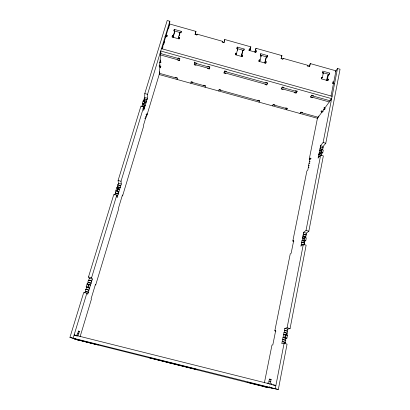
<?xml version="1.0" encoding="UTF-8"?>
<svg xmlns="http://www.w3.org/2000/svg" width="410" height="410" viewBox="0 0 410 410"><rect width="100%" height="100%" fill="white"/><g stroke="black" fill="none" stroke-linecap="round" stroke-linejoin="round"><path stroke-width="0.61" d="M142.449 104.868L142.465 103.238L143.223 100.763L144.597 101.137L143.823 104.837L145.191 105.211L145.181 105.611L144.679 107.261L144.689 106.861L141.947 106.113L141.942 106.513L142.449 104.868L145.181 105.611M143.213 101.854L143.223 100.763M145.299 99.42L144.207 99.123L144.709 97.488L144.776 93.572L167.203 20.5L169.837 21.243L147.538 94.331L147.431 98.236L146.934 99.866L146.944 99.456L144.212 98.713L143.71 100.347L143.705 100.757L146.431 101.506L145.934 103.146L145.945 102.741L144.576 102.367M118.454 185.238L120.75 185.848L120.719 185.556L117.844 184.792L117.88 185.084L118.434 183.28L118.1 180.487L140.943 106.057L143.725 106.815L143.674 110.567L144.689 106.861M143.823 104.837L144.597 101.137M144.207 99.123L144.212 98.713M80.083 336.753L91.425 299.156L91.112 298.741L95.407 284.519L95.689 285.027L118.69 208.798L118.557 207.844L122.446 194.965L122.554 195.99L143.444 126.751L143.464 125.357L146.062 116.748L146.057 117.106L145.201 116.876M146.431 101.506L146.944 99.456M145.945 114.815L146.964 115.092L147.005 113.637L146.057 117.106M160.033 65.964L159.203 74.528L317.437 118.3L321.932 112.084L322.157 110.941M159.239 62.351L160.858 62.797L160.92 61.905L160.054 61.664L160.756 51.004L331.644 98.651L325.207 107.553L324.366 107.317L323.833 108.066L325.402 108.501M159.695 67.086L160.546 67.322L160.602 66.461L159.008 66.015M166.219 35.06L166.106 36.536L166.978 36.782L167.101 35.306L166.219 35.06L169.602 23.975L195.954 31.396L195.221 34.563M169.468 25.492L169.837 21.243M173.174 37.151L173.322 35.68L172.446 35.434L172.302 36.905L173.174 37.151L174.537 32.615L174.691 31.129L173.82 30.883L174.27 29.371L181.246 31.334L181.123 32.323M174.27 29.371L174.117 30.868L181.061 32.821M178.575 37.151L179.447 37.397L179.272 38.863L178.401 38.617L178.575 37.151L179.923 32.6L180.795 32.846L181.246 31.334M179.923 32.6L179.242 35.783M175.608 77.808L175.659 77.403L177.32 77.859L177.11 79.478M177.848 59.783L177.791 60.244L179.549 60.731L179.852 58.425L178.078 57.933L178.022 58.399M195.145 34.635L195.309 33.656M196.872 35.122L197.041 34.143L222.435 41.287L222.189 42.245M190.845 83.281L191.132 81.682L192.787 82.138L192.71 82.538M196.026 64.847L195.939 65.298L194.186 64.806L194.596 62.535L196.364 63.027L196.277 63.483M270.815 387.906L278.323 389.5L287.072 344.108L284.079 343.344L281.788 343.667L282.193 341.617L285.38 342.329L285.78 340.279L282.592 339.567L282.992 337.527L285.929 338.276L286.923 338.101L287.518 335.026L283.587 334.468L283.986 332.438L287.164 333.135L287.559 331.106L284.381 330.409L284.776 328.389L287.097 327.826L290.065 328.584L306.147 245.149L303.313 244.401L300.848 246.2L301.832 242.31L304.62 243.048L304.261 244.898L301.468 244.16M304.353 243.243L304.712 241.403L305.783 240.608L306.316 237.841L304.922 237.467L304.123 238.077L303.584 240.839L301.929 240.665L301.57 242.51L304.62 243.048M318.719 154.811L318.99 154.488L321.645 155.216L321.363 155.534L321.686 153.868L322.808 152.571L323.295 150.06L321.968 149.696L321.127 150.68L320.646 153.181L319.318 152.817L319.041 153.145L318.719 154.811L320.307 155.246M320.661 155.159L306.029 230.435L303.538 232.429L303.185 234.253L305.957 234.986L306.311 233.162L308.838 231.178L323.352 155.897L320.661 155.159L318.063 158.157L318.99 154.488M337.502 68.501L323.116 142.526L320.502 145.678L320.179 147.333L320.456 147L323.095 147.723L322.813 148.051L323.136 146.401L325.786 143.259L340.054 69.218L337.502 68.501L335.457 71.56M282.193 341.617L282.833 339.526L285.78 340.279M282.992 337.527L283.833 334.422M284.227 332.387L284.627 330.352M302.19 240.47L302.729 237.708L304.123 238.077M304.691 238.502L302.467 237.913L303.446 234.043L306.224 234.781L305.368 238.036M319.318 152.817L319.805 150.321L321.127 150.68M321.645 151.223L319.534 150.649L320.456 147M330.342 99.589L330.111 100.773L311.441 95.571M331.013 96.15L333.612 82.825L333.038 83.655M332.905 83.297L333.76 82.051L335.954 70.817L310.283 63.586L309.171 66.615M283.233 337.481L284.704 337.855L285.298 334.796M284.079 343.344L275.259 388.731L269.267 387.614L247.097 382.166L267.966 387.373L263.645 386.568M287.097 327.826L303.313 244.401M284.704 337.855L285.447 337.727L286.047 334.647M303.584 240.839L304.384 240.239L304.922 237.467M320.646 153.181L321.481 152.207L321.968 149.696M284.837 343.903L285.135 342.365M285.529 340.32L285.929 338.276M287.164 333.135L286.518 335.221L287.518 335.026M290.065 328.584L287.702 329.138L287.559 331.106M319.856 148.989L322.496 149.712L323.095 147.723M271.44 384.739L271.645 383.688L271.2 383.616M328.343 79.176L328.041 80.719L321.225 78.807L321.537 77.27L322.388 77.505L323.321 72.903L322.47 72.662L322.783 71.135L329.563 73.041L329.261 74.574L328.41 74.333L327.58 75.609L326.667 80.201L327.513 80.437L328.343 79.176L327.498 78.94L326.667 80.201M270.928 381.628L268.975 381.162L269.38 379.112L271.128 379.327L269.882 384.488M322.521 111.033L322.306 112.12L324.131 109.039L324.966 109.27M268.704 383.657L268.975 381.162M324.131 109.039L323.982 109.808L324.843 107.42M77.557 339.849L74.584 339.106L266.454 387.271L269.349 387.814L269.59 386.589M264.394 382.848L271.973 345.046L272.814 344.923L275.684 330.598L274.828 330.803L290.239 253.944L291.151 253.277L293.755 240.28L292.832 241.018L293.867 241.295M292.832 241.018L306.849 171.098L307.818 169.981L308.771 165.22L308.525 165.507L309.355 165.732M310.447 159.649L309.212 159.311L317.601 117.465M308.525 165.507L309.56 161.279L309.314 161.571L310.144 161.796M309.314 161.571L310.191 158.137L311.18 158.403M318.432 116.02L318.186 117.265L300.668 112.417M327.498 78.94L328.41 74.333M321.932 112.084L321.107 111.853L321.332 110.715M328.528 75.337L329.563 73.041M321.814 77.628L321.583 78.771L322.388 77.505M282.69 59.26L283.115 58.358L308.1 65.39L307.941 66.153L309.637 66.63L310.283 63.586M203.714 85.587L203.806 85.193L205.456 85.649L205.087 87.217M207.716 68.101L207.614 68.547L209.366 69.034L209.889 66.799L208.126 66.307L208.024 66.758M254.923 51.962L255.435 50.573L256.296 50.814L255.778 52.203L254.923 51.962L255.999 48.303L281.931 55.606L281.229 58.64L282.941 59.122L283.115 58.358M266.187 61.736L265.823 63.268L258.93 61.336L259.299 59.804L260.16 60.044L261.272 55.463L260.417 55.222L260.786 53.7L267.648 55.632L267.284 57.154L266.423 56.913L265.864 58.271L264.773 62.838L265.629 63.078L266.187 61.736L265.326 61.495L264.773 62.838M265.326 61.495L266.423 56.913M258.772 61.157L259.627 61.397L259.904 60.255M255.435 50.573L255.999 48.303M256.296 50.814L255.922 52.331L249.044 50.399L249.423 48.882L250.284 49.123L250.853 46.853L224.767 39.509L223.937 42.64M248.942 50.281L249.792 50.517L250.218 48.821M241.3 56.257L241.756 54.878L242.617 55.124L242.161 56.498L241.3 56.257L242.464 51.701L242.92 50.307L243.781 50.548L244.17 49.026L237.277 47.088L236.847 48.498L243.704 50.425L244.17 49.026M241.756 54.878L242.92 50.307M242.617 55.124L242.228 56.652L235.304 54.709L235.699 53.182L236.565 53.423L236.134 54.807L235.273 54.566L235.699 53.182M236.134 54.807L237.749 48.851L236.883 48.611L237.277 47.088M223.911 42.727L224.162 41.774M224.393 40.949L224.767 39.509M222.435 41.287L222.23 42.045L223.957 42.532M194.806 61.951L194.514 62.991L209.787 67.245M195.954 31.396L195.088 34.409L196.826 34.896L197.041 34.143M218.75 90.999L219.196 89.452L220.841 89.908L220.729 90.292M179.447 37.397L178.996 38.919L171.99 36.956L172.446 35.434M225.792 73.134L225.664 73.569L223.916 73.088L224.557 70.884L226.31 71.371L226.182 71.817M178.401 38.617L178.903 36.915M146.964 115.092L159.756 72.693M173.322 35.68L174.691 31.129M160.054 61.664L160.571 59.952M160.587 60.608L159.762 63.319L159.526 66.974L160.177 64.826M77.095 336.215L78.556 331.003L79.391 331.449L78.776 333.479L77.469 333.13M77.926 335.882L78.776 333.479M160.546 67.322L160.884 66.2M159.731 71.817L159.285 73.293L177.269 78.269M75.373 339.024L69.946 337.379L83.768 292.345L86.874 293.14L73.134 338.173L76.157 339.321L98.236 344.938L76.808 339.567L78.986 340.392M92.352 279.123L91.573 277.744L116.794 195.088L113.857 194.314L88.493 276.955L89.318 278.344L92.352 279.123L91.743 281.127C87.714 278.231 85.951 283.525 91.128 283.141L90.513 285.155L88.083 284.535M120.75 185.848L121.304 184.039L121.011 181.261L143.725 106.815M160.946 52.372L160.592 53.541L179.79 58.891M161.981 48.98L165.988 35.824L165.681 37.566M88.355 292.243L88.888 290.085L85.828 289.306L85.306 291.464L88.355 292.243L87.735 294.277L86.874 293.14M89.59 288.184L90.431 285.022L87.11 283.828L86.172 286.877L86.546 287.41L89.59 288.184L88.975 290.213L85.828 289.306M91.128 283.141L91.655 280.988L88.616 280.209M116.794 195.088L117.152 197.676L118.229 193.74L115.338 192.977L114.82 195.083M115.958 193.412L118.264 194.022L119.617 189.184L118.172 188.805L118.065 187.939L116.619 187.554L115.379 193.259L115.338 192.977M117.347 188.861L119.648 189.471L120.719 185.556M145.191 105.211L145.945 102.741M160.966 53.402L160.494 54.95L179.611 60.275M162.406 48.672L162.96 46.853M163.703 44.429L164.625 41.4M168.582 28.398L169.115 26.655M167.101 35.306L166.634 36.833L164.876 36.341M76.552 335.98L76.644 334.837M116.958 188.103L117.844 184.792M84.834 292.991L85.306 291.464M85.926 289.434L86.546 287.41M88.088 282.362L87.474 284.376L87.11 283.828M88.709 280.353L89.318 278.344M89.503 288.056L87.704 287.272L88.637 284.217M118.782 191.916L117.342 191.531L117.229 190.681L118.065 187.939M87.981 287.666L88.903 284.632M117.342 191.531L118.172 188.805M237.313 50.251L237.749 48.851M249.101 49.815L249.423 48.882M250.361 48.257L250.853 46.853M249.792 50.517L250.284 49.123M260.786 53.7L260.248 55.078L267.079 56.995L267.648 55.632M258.946 60.706L259.299 59.804M260.734 56.831L261.272 55.463M259.627 61.397L260.16 60.044M257.859 100.568L258.023 100.199L259.658 100.65L258.987 102.131M265.224 84.117L265.039 84.537L266.766 85.019L267.725 82.912L265.982 82.425L265.793 82.851M281.511 56.513L281.931 55.606M280.988 58.784L281.409 57.882M272.512 105.872L273.26 104.412L274.89 104.863L274.7 105.232M283.105 89.093L282.89 89.508L281.168 89.026L282.229 86.956L283.971 87.438L283.751 87.853M307.608 66.271L308.1 65.39M285.534 108.23L285.739 107.871L287.369 108.317L286.539 109.752M294.611 92.296L294.38 92.706L296.102 93.183L297.276 91.148L295.543 90.666L295.308 91.076M309.299 66.748L309.801 65.872M322.783 73.759L323.321 72.903M299.997 113.473L300.899 112.063L302.518 112.514L302.288 112.868M312.394 97.252L312.138 97.647L310.421 97.17L311.702 95.166L313.43 95.648L313.168 96.053M321.107 111.853L321.63 111.13L323.177 111.556M309.212 159.311L310.191 158.137M319.534 150.649L319.805 150.321M303.185 234.253L303.446 234.043M305.957 234.986L306.224 234.781M302.467 237.913L302.729 237.708M301.57 242.51L301.832 242.31M169.048 362.707L176.869 364.659M169.95 362.681L177.878 364.69M170.027 362.947L149.194 357.684L170.852 362.932M176.192 364.423L175.89 364.413L197.84 369.738L176.561 364.434L176.879 364.439M267.294 383.017L267.715 383.083M272.891 384.975L275.894 385.456L74.123 334.924L75.609 335.57M69.946 337.379L278.323 389.5M266.479 387.096L269.349 387.814M78.197 331.147L79.391 331.449M269.38 379.112L271.112 379.547M284.381 330.409L286.723 331.008M88.001 282.223L91.046 283.002M283.986 332.438L286.913 333.186M274.828 330.803L275.92 331.085M283.587 334.468L285.934 335.067M86.172 286.877L87.704 287.272M285.447 337.727L286.923 338.101M85.208 291.341L88.268 292.12M282.434 341.576L285.38 342.329M88.493 276.955L91.573 277.744M284.776 328.389L287.702 329.138M115.779 190.296L117.229 190.681M304.384 240.239L305.783 240.608M115.938 191.434L118.818 192.198M301.929 240.665L304.712 241.403M116.512 195.262L117.67 195.57M116.553 195.539L117.706 195.847M301.212 244.35L303.441 244.944M118.1 180.487L121.011 181.261M306.029 230.435L308.838 231.178M118.434 183.28L121.304 184.039M303.538 232.429L306.311 233.162M117.291 186.606L120.166 187.37M303.087 235.873L305.87 236.611M117.327 186.893L120.202 187.657M302.826 236.078L305.604 236.816M308.212 167.09L309.043 167.316M142.465 103.238L143.838 103.617M321.481 152.207L322.808 152.571M319.041 153.145L321.686 153.868M143.085 108.214L144.182 108.512M318.667 156.164L319.728 156.451M143.08 108.614L144.176 108.911M318.391 156.482L319.452 156.769M144.73 118.434L145.586 118.664M309.002 163.144L309.832 163.37M144.776 93.572L147.538 94.331M323.116 142.526L325.786 143.259M144.709 97.488L147.431 98.236M320.502 145.678L323.136 146.401M143.71 100.347L146.442 101.096M320.133 148.661L322.772 149.383M191.06 82.082L205.364 86.044M219.083 89.841L259.489 101.019M273.07 104.781L287.159 108.681M161.473 48.652L332.105 96.273M224.429 71.325L267.53 83.338M282.018 87.371L297.04 91.558M194.268 64.355L209.469 68.588M224.044 72.647L266.956 84.598M281.378 88.616L296.333 92.778M310.672 96.77L329.261 101.946M333.76 82.051L332.91 81.815L332.607 83.358L334.309 83.835M322.588 72.601L328.728 74.323M118.229 193.74L118.264 194.022M119.617 189.184L119.648 189.471"/></g></svg>
